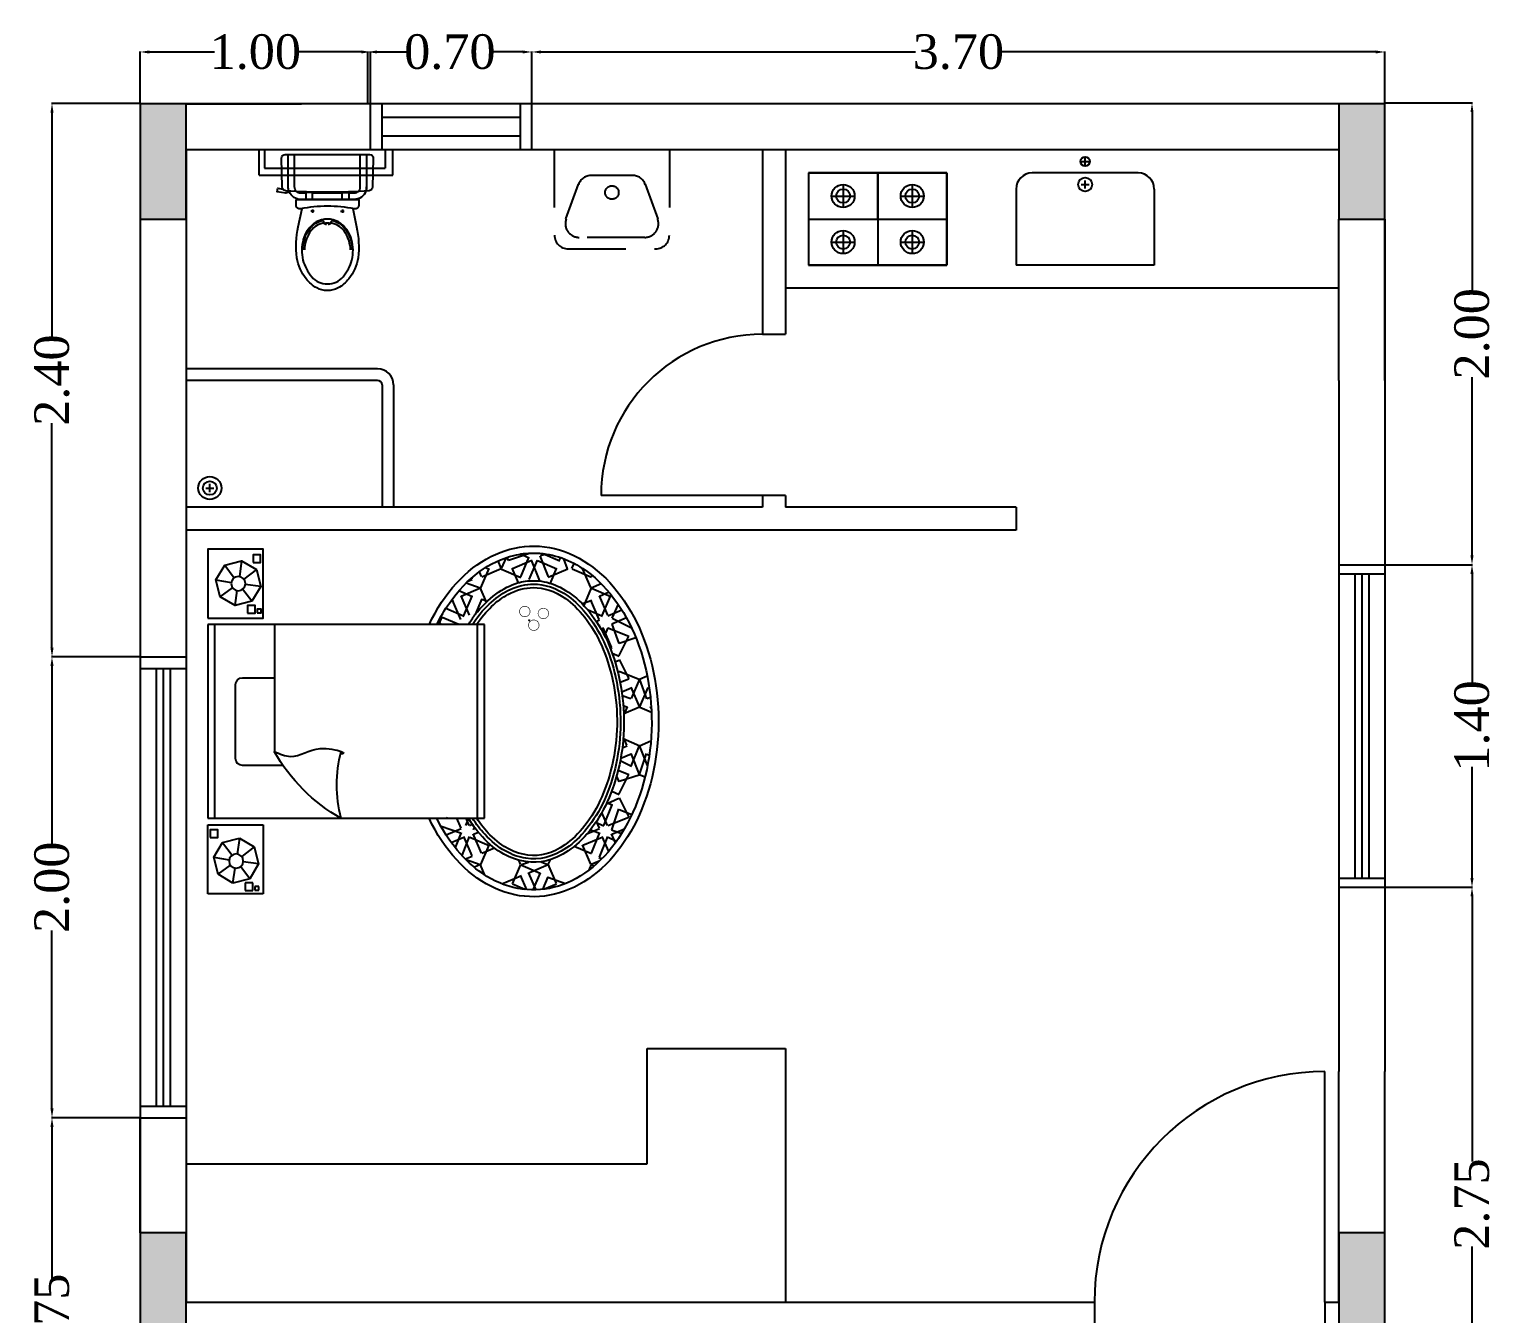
# Model space of a CAD drawing. Header units: inches. Extents: x 159757 to 319554, y 183473 to 366995.
# Drawn here: x 159784.47 to 159790.83, y 183484.59 to 183490.17 of the extents above; entities that cross this region are included whole.
import ezdxf

# ---------------------------------------------------------------- set-up
doc = ezdxf.new("R2010")
doc.units = ezdxf.units.IN
doc.header["$MEASUREMENT"] = 0
doc.header["$PDSIZE"] = 2
doc.linetypes.add('Default', pattern=[0])
doc.linetypes.add('HIDDEN', pattern=[0.375, 0.25, -0.125])
for name, color, linetype in [('22', 3, 'HIDDEN'), ('DIM6', 180, 'Continuous'), ('Equipment', 31, 'Default'), ('FURN', 1, 'Continuous'), ('HAT', 8, 'Continuous')]:
    doc.layers.add(name, color=color, linetype=linetype)
doc.styles.add('ATT', font='TXT')
doc.styles.get("Standard").update_dxf_attribs({"font": 'times.ttf', "height": 0.15})
doc.dimstyles.new('Copy of dss', dxfattribs={"dimtxt": 0.18, "dimasz": 0.07, "dimexe": 0.18, "dimexo": 0.0625, "dimgap": 0.09, "dimtad": 0, "dimtoh": 1, "dimrnd": 0.05, "dimzin": 0, "dimdsep": 46, "dimtxsty": 'ATT', "dimcen": 0.09, "dimse1": 1, "dimse2": 1, "dimclrd": 8, "dimclrt": 2, "dimadec": 0, "dimazin": 0, "dimtfac": 1, "dimtofl": 0, "dimtmove": 0, "dimatfit": 3, "dimfxl": 0.18, "dimtolj": 1, "dimtzin": 0, "dimarcsym": 0})

# ---------------------------------------------------------------- blocks, each defined once
blk = doc.blocks.new('A$C005B6D84')
at = {"layer": '22', "color": 33}
for p, q in [((0.4295, 0.5003), (0.0595, 0.5003)), ((0.1303, 0.4503), (0.2804, 0.3955)), ((0.4295, 0), (0.4295, 0.5003)), ((0, 0.4399), (0, 0.0604)), ((0.05, 0.1076), (0.05, 0.3927)), ((0.32, 0.3389), (0.32, 0.1614)), ((0.1303, 0.05), (0.2804, 0.1048)), ((0.4295, 0), (0.0595, 0))]:
    blk.add_line(p, q, dxfattribs=at)
blk.add_circle((0.2445, 0.2502), 0.0293, dxfattribs=at)
for centre, start, end in [((0.0595, 0.4399), 90, 180), ((0.1095, 0.3927), 70.1, 180), ((0.2596, 0.3389), 0, 69.98), ((0.2596, 0.1614), 290.01999, 0), ((0.1095, 0.1076), 180, 289.89999), ((0.0595, 0.0604), 180, 270)]:
    blk.add_arc(centre, 0.0595, start, end, dxfattribs=at)
blk = doc.blocks.new('toilet-n')
at = {"layer": 'Equipment'}
for p, q in [((0.2175, 0), (0.2175, -0.1501)), ((0.0826, -0.215), (-0.0826, -0.215)), ((-0.073, -0.315), (-0.093, -0.315)), ((-0.083, -0.305), (-0.083, -0.325)), ((0.073, -0.315), (0.093, -0.315)), ((0.083, -0.305), (0.083, -0.325))]:
    blk.add_line(p, q, dxfattribs=at)
for points in [[(-0.2345, 0), (0.2345, 0, -0.421203), (0.2545, -0.0205), (0.2507, -0.1816, -0.384529), (0.2323, -0.2011, -0.020097), (0, -0.21, -0.020097), (-0.2323, -0.2011, -0.384529), (-0.2507, -0.1816), (-0.2545, -0.0205, -0.421203)], [(-0.1739, -0.25), (0.1739, -0.25), (0.1739, -0.2826, -0.472458), (0.15, -0.3022, 0.097656), (-0.15, -0.3022, -0.472458), (-0.1739, -0.2826)], [(0, -0.719, 0.221073), (0.0874, -0.6792, 0.102493), (0.136, -0.587, 0.121565), (0.134, -0.472, 0.187395), (0.062, -0.375, 0.126952), (0, -0.359, 0.126952), (-0.062, -0.375, 0.187395), (-0.134, -0.472, 0.121565), (-0.136, -0.587, 0.102493), (-0.0874, -0.6792, 0.221073)]]:
    blk.add_lwpolyline(points, format="xyb", close=True, dxfattribs=at)
for points in [[(-0.2138, -0.2025, -0.081906), (-0.2175, -0.18), (-0.2175, 0)], [(-0.1718, -0.2052, -0.203745), (-0.1825, -0.18), (-0.1825, 0)], [(0.1718, -0.2052, 0.203745), (0.1825, -0.18), (0.1825, 0)], [(0.2175, -0.1501), (0.2175, -0.19), (0.2175, -0.18, -0.081902), (0.2138, -0.2025)], [(-0.2118, -0.2076, -0.019656), (-0.2138, -0.2025)], [(0.2138, -0.2025, -0.32142), (0.1475, -0.25), (-0.1475, -0.25, -0.300027), (-0.2118, -0.2076)], [(-0.1196, -0.215), (-0.1475, -0.215, -0.194092), (-0.1718, -0.2052)], [(0.1739, -0.203, -0.216674), (0.1475, -0.215), (0.1196, -0.215)], [(0.1408, -0.3005), (0.1615, -0.4016, -0.088113), (0.1699, -0.574, -0.124068), (0.1183, -0.6913, -0.086475), (0.0594, -0.7415, -0.130408), (0, -0.756, -0.130408), (-0.0594, -0.7415, -0.086475), (-0.1183, -0.6913, -0.124068), (-0.1699, -0.574, -0.088113), (-0.1615, -0.4016), (-0.1408, -0.3005)], [(-0.137, -0.53, -0.136377), (-0.109, -0.429, -0.205105), (-0.028, -0.367, -0.668461), (-0.025, -0.3814, 0.213245), (-0.099, -0.435, 0.134007), (-0.128, -0.53)], [(-0.005, -0.391), (-0.0158, -0.3858, -0.801198), (-0.017, -0.382, -0.05862), (0, -0.38, -0.05862), (0.017, -0.382, -0.801198), (0.0158, -0.3858), (0.005, -0.391)], [(0.128, -0.53, 0.134007), (0.099, -0.435, 0.213245), (0.025, -0.3814, -0.668461), (0.028, -0.367, -0.205105), (0.109, -0.429, -0.136377), (0.137, -0.53)]]:
    blk.add_lwpolyline(points, format="xyb", dxfattribs=at)
blk.add_lwpolyline([(-0.2005, -0.2034), (-0.2307, -0.2145), (-0.2782, -0.2078), (-0.2754, -0.188), (-0.2475, -0.1919)], dxfattribs=at)
for points in [[(-0.0826, -0.25), (-0.0826, -0.2118), (-0.1196, -0.2118), (-0.1196, -0.25)], [(0.0826, -0.25), (0.0826, -0.2118), (0.1196, -0.2118), (0.1196, -0.25)]]:
    blk.add_lwpolyline(points, close=True, dxfattribs=at)
blk = doc.blocks.new('*D142')
at = {"layer": 'DEFPOINTS', "color": 0, "linetype": 'Continuous', "transparency": 16777216}
for p in [(159785.9519, 183490.07), (159784.9519, 183489.8449), (159785.9519, 183489.8449)]:
    blk.add_point(p, dxfattribs=at)
at = {"layer": 'DIM6', "color": 0, "linetype": 'Continuous', "lineweight": -2, "transparency": 16777216}
for p, q in [((159784.9519, 183489.8469), (159784.9519, 183490.0715)), ((159785.9519, 183489.8469), (159785.9519, 183490.0715))]:
    blk.add_line(p, q, dxfattribs=at)
at = {"layer": 'DIM6', "color": 7, "linetype": 'Continuous', "lineweight": -2, "transparency": 16777216}
for p, q in [((159784.9919, 183490.07), (159785.275, 183490.07)), ((159785.9119, 183490.07), (159785.6288, 183490.07))]:
    blk.add_line(p, q, dxfattribs=at)
at = {"layer": 'DIM6', "color": 7, "linetype": 'Continuous', "transparency": 16777216}
for points in [[(159784.9919, 183490.0767), (159784.9919, 183490.0633), (159784.9519, 183490.07)], [(159785.9119, 183490.0767), (159785.9119, 183490.0633), (159785.9519, 183490.07)]]:
    blk.add_solid(points, dxfattribs=at)
at = {"layer": 'DIM6', "color": 7, "linetype": 'Continuous', "transparency": 16777216, "insert": (159785.4519, 183490.07), "char_height": 0.15, "attachment_point": 5}
blk.add_mtext('\\A1;1.00', dxfattribs=at)
blk = doc.blocks.new('*D143')
at = {"layer": 'DEFPOINTS', "color": 0, "linetype": 'Continuous', "transparency": 16777216}
for p in [(159786.6519, 183490.07), (159785.94, 183489.8449), (159786.6519, 183489.8449)]:
    blk.add_point(p, dxfattribs=at)
at = {"layer": 'DIM6', "color": 0, "linetype": 'Continuous', "lineweight": -2, "transparency": 16777216}
for p, q in [((159785.94, 183489.8469), (159785.94, 183490.0715)), ((159786.6519, 183489.8469), (159786.6519, 183490.0715))]:
    blk.add_line(p, q, dxfattribs=at)
at = {"layer": 'DIM6', "color": 7, "linetype": 'Continuous', "lineweight": -2, "transparency": 16777216}
for p, q in [((159785.98, 183490.07), (159786.1101, 183490.07)), ((159786.6119, 183490.07), (159786.4818, 183490.07))]:
    blk.add_line(p, q, dxfattribs=at)
at = {"layer": 'DIM6', "color": 7, "linetype": 'Continuous', "transparency": 16777216}
for points in [[(159785.98, 183490.0767), (159785.98, 183490.0633), (159785.94, 183490.07)], [(159786.6119, 183490.0767), (159786.6119, 183490.0633), (159786.6519, 183490.07)]]:
    blk.add_solid(points, dxfattribs=at)
at = {"layer": 'DIM6', "color": 7, "linetype": 'Continuous', "transparency": 16777216, "insert": (159786.296, 183490.07), "char_height": 0.15, "attachment_point": 5}
blk.add_mtext('\\A1;0.70', dxfattribs=at)
blk = doc.blocks.new('*D144')
at = {"layer": 'DEFPOINTS', "color": 0, "linetype": 'Continuous', "transparency": 16777216}
for p in [(159790.3519, 183490.07), (159786.6519, 183489.8469), (159790.3519, 183489.8469)]:
    blk.add_point(p, dxfattribs=at)
at = {"layer": 'DIM6', "color": 0, "linetype": 'Continuous', "lineweight": -2, "transparency": 16777216}
for p, q in [((159786.6519, 183489.8489), (159786.6519, 183490.0715)), ((159790.3519, 183489.8489), (159790.3519, 183490.0715))]:
    blk.add_line(p, q, dxfattribs=at)
at = {"layer": 'DIM6', "color": 7, "linetype": 'Continuous', "lineweight": -2, "transparency": 16777216}
for p, q in [((159786.6919, 183490.07), (159788.3166, 183490.07)), ((159790.3119, 183490.07), (159788.6873, 183490.07))]:
    blk.add_line(p, q, dxfattribs=at)
at = {"layer": 'DIM6', "color": 7, "linetype": 'Continuous', "transparency": 16777216}
for points in [[(159786.6919, 183490.0767), (159786.6919, 183490.0633), (159786.6519, 183490.07)], [(159790.3119, 183490.0767), (159790.3119, 183490.0633), (159790.3519, 183490.07)]]:
    blk.add_solid(points, dxfattribs=at)
at = {"layer": 'DIM6', "color": 7, "linetype": 'Continuous', "transparency": 16777216, "insert": (159788.5019, 183490.07), "char_height": 0.15, "attachment_point": 5}
blk.add_mtext('\\A1;3.70', dxfattribs=at)
blk = doc.blocks.new('*D147')
at = {"layer": 'DEFPOINTS', "color": 0, "linetype": 'Continuous', "transparency": 16777216}
for p in [(159784.57, 183485.4449), (159784.9519, 183485.4449), (159784.9519, 183483.6949)]:
    blk.add_point(p, dxfattribs=at)
at = {"layer": 'DIM6', "color": 0, "linetype": 'Continuous', "lineweight": -2, "transparency": 16777216}
for p, q in [((159784.9499, 183485.4449), (159784.5685, 183485.4449)), ((159784.9499, 183483.6949), (159784.5685, 183483.6949))]:
    blk.add_line(p, q, dxfattribs=at)
at = {"layer": 'DIM6', "color": 7, "linetype": 'Continuous', "lineweight": -2, "transparency": 16777216}
for p, q in [((159784.57, 183485.4049), (159784.57, 183484.7434)), ((159784.57, 183483.7349), (159784.57, 183484.3964))]:
    blk.add_line(p, q, dxfattribs=at)
at = {"layer": 'DIM6', "color": 7, "linetype": 'Continuous', "transparency": 16777216}
for points in [[(159784.5633, 183485.4049), (159784.5767, 183485.4049), (159784.57, 183485.4449)], [(159784.5633, 183483.7349), (159784.5767, 183483.7349), (159784.57, 183483.6949)]]:
    blk.add_solid(points, dxfattribs=at)
at = {"layer": 'DIM6', "color": 7, "linetype": 'Continuous', "transparency": 16777216, "insert": (159784.57, 183484.5699), "char_height": 0.15, "attachment_point": 5, "rotation": 90}
blk.add_mtext('\\A1;1.75', dxfattribs=at)
blk = doc.blocks.new('*D148')
at = {"layer": 'DEFPOINTS', "color": 0, "linetype": 'Continuous', "transparency": 16777216}
for p in [(159784.57, 183487.4449), (159784.9519, 183487.4449), (159784.9519, 183485.4449)]:
    blk.add_point(p, dxfattribs=at)
at = {"layer": 'DIM6', "color": 0, "linetype": 'Continuous', "lineweight": -2, "transparency": 16777216}
for p, q in [((159784.9499, 183487.4449), (159784.5685, 183487.4449)), ((159784.9499, 183485.4449), (159784.5685, 183485.4449))]:
    blk.add_line(p, q, dxfattribs=at)
at = {"layer": 'DIM6', "color": 7, "linetype": 'Continuous', "lineweight": -2, "transparency": 16777216}
for p, q in [((159784.57, 183487.4049), (159784.57, 183486.6324)), ((159784.57, 183485.4849), (159784.57, 183486.2574))]:
    blk.add_line(p, q, dxfattribs=at)
at = {"layer": 'DIM6', "color": 7, "linetype": 'Continuous', "transparency": 16777216}
for points in [[(159784.5633, 183487.4049), (159784.5767, 183487.4049), (159784.57, 183487.4449)], [(159784.5633, 183485.4849), (159784.5767, 183485.4849), (159784.57, 183485.4449)]]:
    blk.add_solid(points, dxfattribs=at)
at = {"layer": 'DIM6', "color": 7, "linetype": 'Continuous', "transparency": 16777216, "insert": (159784.57, 183486.4449), "char_height": 0.15, "attachment_point": 5, "rotation": 90}
blk.add_mtext('\\A1;2.00', dxfattribs=at)
blk = doc.blocks.new('*D149')
at = {"layer": 'DEFPOINTS', "color": 0, "linetype": 'Continuous', "transparency": 16777216}
for p in [(159784.57, 183489.8469), (159784.9519, 183489.8469), (159784.9519, 183487.4449)]:
    blk.add_point(p, dxfattribs=at)
at = {"layer": 'DIM6', "color": 0, "linetype": 'Continuous', "lineweight": -2, "transparency": 16777216}
for p, q in [((159784.9499, 183489.8469), (159784.5685, 183489.8469)), ((159784.9499, 183487.4449), (159784.5685, 183487.4449))]:
    blk.add_line(p, q, dxfattribs=at)
at = {"layer": 'DIM6', "color": 7, "linetype": 'Continuous', "lineweight": -2, "transparency": 16777216}
for p, q in [((159784.57, 183489.8069), (159784.57, 183488.8334)), ((159784.57, 183487.4849), (159784.57, 183488.4584))]:
    blk.add_line(p, q, dxfattribs=at)
at = {"layer": 'DIM6', "color": 7, "linetype": 'Continuous', "transparency": 16777216}
for points in [[(159784.5633, 183489.8069), (159784.5767, 183489.8069), (159784.57, 183489.8469)], [(159784.5633, 183487.4849), (159784.5767, 183487.4849), (159784.57, 183487.4449)]]:
    blk.add_solid(points, dxfattribs=at)
at = {"layer": 'DIM6', "color": 7, "linetype": 'Continuous', "transparency": 16777216, "insert": (159784.57, 183488.6459), "char_height": 0.15, "attachment_point": 5, "rotation": 90}
blk.add_mtext('\\A1;2.40', dxfattribs=at)
blk = doc.blocks.new('*D152')
at = {"layer": 'DEFPOINTS', "color": 0, "linetype": 'Continuous', "transparency": 16777216}
for p in [(159790.3519, 183486.4449), (159790.73, 183486.4449), (159790.3519, 183483.6949)]:
    blk.add_point(p, dxfattribs=at)
at = {"layer": 'DIM6', "color": 0, "linetype": 'Continuous', "lineweight": -2, "transparency": 16777216}
for p, q in [((159790.3539, 183486.4449), (159790.7315, 183486.4449)), ((159790.3539, 183483.6949), (159790.7315, 183483.6949))]:
    blk.add_line(p, q, dxfattribs=at)
at = {"layer": 'DIM6', "color": 7, "linetype": 'Continuous', "lineweight": -2, "transparency": 16777216}
for p, q in [((159790.73, 183486.4049), (159790.73, 183485.254)), ((159790.73, 183483.7349), (159790.73, 183484.8858))]:
    blk.add_line(p, q, dxfattribs=at)
at = {"layer": 'DIM6', "color": 7, "linetype": 'Continuous', "transparency": 16777216}
for points in [[(159790.7233, 183486.4049), (159790.7367, 183486.4049), (159790.73, 183486.4449)], [(159790.7233, 183483.7349), (159790.7367, 183483.7349), (159790.73, 183483.6949)]]:
    blk.add_solid(points, dxfattribs=at)
at = {"layer": 'DIM6', "color": 7, "linetype": 'Continuous', "transparency": 16777216, "insert": (159790.73, 183485.0699), "char_height": 0.15, "attachment_point": 5, "rotation": 90}
blk.add_mtext('\\A1;2.75', dxfattribs=at)
blk = doc.blocks.new('*D153')
at = {"layer": 'DEFPOINTS', "color": 0, "linetype": 'Continuous', "transparency": 16777216}
for p in [(159790.3519, 183487.8449), (159790.73, 183487.8449), (159790.3519, 183486.4449)]:
    blk.add_point(p, dxfattribs=at)
at = {"layer": 'DIM6', "color": 0, "linetype": 'Continuous', "lineweight": -2, "transparency": 16777216}
for p, q in [((159790.3539, 183487.8449), (159790.7315, 183487.8449)), ((159790.3539, 183486.4449), (159790.7315, 183486.4449))]:
    blk.add_line(p, q, dxfattribs=at)
at = {"layer": 'DIM6', "color": 7, "linetype": 'Continuous', "lineweight": -2, "transparency": 16777216}
for p, q in [((159790.73, 183487.8049), (159790.73, 183487.3218)), ((159790.73, 183486.4849), (159790.73, 183486.968))]:
    blk.add_line(p, q, dxfattribs=at)
at = {"layer": 'DIM6', "color": 7, "linetype": 'Continuous', "transparency": 16777216}
for points in [[(159790.7233, 183487.8049), (159790.7367, 183487.8049), (159790.73, 183487.8449)], [(159790.7233, 183486.4849), (159790.7367, 183486.4849), (159790.73, 183486.4449)]]:
    blk.add_solid(points, dxfattribs=at)
at = {"layer": 'DIM6', "color": 7, "linetype": 'Continuous', "transparency": 16777216, "insert": (159790.73, 183487.1449), "char_height": 0.15, "attachment_point": 5, "rotation": 90}
blk.add_mtext('\\A1;1.40', dxfattribs=at)
blk = doc.blocks.new('*D154')
at = {"layer": 'DEFPOINTS', "color": 0, "linetype": 'Continuous', "transparency": 16777216}
for p in [(159790.3519, 183489.8489), (159790.73, 183489.8489), (159790.3519, 183487.8449)]:
    blk.add_point(p, dxfattribs=at)
at = {"layer": 'DIM6', "color": 0, "linetype": 'Continuous', "lineweight": -2, "transparency": 16777216}
for p, q in [((159790.3539, 183489.8489), (159790.7315, 183489.8489)), ((159790.3539, 183487.8449), (159790.7315, 183487.8449))]:
    blk.add_line(p, q, dxfattribs=at)
at = {"layer": 'DIM6', "color": 7, "linetype": 'Continuous', "lineweight": -2, "transparency": 16777216}
for p, q in [((159790.73, 183489.8089), (159790.73, 183489.0344)), ((159790.73, 183487.8849), (159790.73, 183488.6594))]:
    blk.add_line(p, q, dxfattribs=at)
at = {"layer": 'DIM6', "color": 7, "linetype": 'Continuous', "transparency": 16777216}
for points in [[(159790.7233, 183489.8089), (159790.7367, 183489.8089), (159790.73, 183489.8489)], [(159790.7233, 183487.8849), (159790.7367, 183487.8849), (159790.73, 183487.8449)]]:
    blk.add_solid(points, dxfattribs=at)
at = {"layer": 'DIM6', "color": 7, "linetype": 'Continuous', "transparency": 16777216, "insert": (159790.73, 183488.8469), "char_height": 0.15, "attachment_point": 5, "rotation": 90}
blk.add_mtext('\\A1;2.00', dxfattribs=at)
blk = doc.blocks.new('A$C197C2A0C')
at = {"layer": 'FURN', "color": 1}
for p, q in [((0, 2.513), (0, 2.013)), ((0.4, 2.513), (0, 2.513)), ((0.4, 2.013), (0.4, 2.513)), ((0, 2.013), (0.4, 2.013)), ((0, 0.566), (0, 1.966)), ((0, 1.966), (2, 1.966)), ((0.049, 0.568), (0.049, 1.966)), ((1.949, 1.966), (1.949, 0.568)), ((2, 1.966), (2, 0.566)), ((0.201, 1.535), (0.201, 1)), ((0.544, 1.585), (0.251, 1.585)), ((0.481, 0.568), (0.481, 1.484)), ((0.251, 0.95), (0.481, 0.95)), ((2, 0.566), (0, 0.566))]:
    blk.add_line(p, q, dxfattribs=at)
blk.add_lwpolyline([(0, 0.52), (0.4, 0.52), (0.4, 0.02), (0, 0.02)], close=True, dxfattribs=at)
for centre, start, end in [((0.251, 1.535), 90, 180), ((0.251, 1), 180, 270)]:
    blk.add_arc(centre, 0.05, start, end, dxfattribs=at)
at = {"layer": 'HAT'}
for p, q in [((0.271, 2.434), (0.271, 2.489)), ((0.271, 2.489), (0.326, 2.489)), ((0.326, 2.489), (0.326, 2.434)), ((0.341, 2.459), (0.341, 2.487)), ((0.341, 2.487), (0.369, 2.487)), ((0.369, 2.459), (0.341, 2.459)), ((0.369, 2.487), (0.369, 2.459)), ((2.126, 2.44), (2.262, 2.382)), ((2.202, 2.44), (2.262, 2.3)), ((2.291, 2.481), (2.204, 2.444)), ((2.259, 2.378), (2.304, 2.483)), ((2.373, 2.484), (2.319, 2.358)), ((2.402, 2.36), (2.349, 2.485)), ((2.423, 2.481), (2.462, 2.39)), ((2.522, 2.442), (2.435, 2.479)), ((2.458, 2.393), (2.587, 2.439)), ((2.459, 2.298), (2.519, 2.438)), ((0.074, 2.371), (0.043, 2.249)), ((0.182, 2.435), (0.074, 2.371)), ((0.074, 2.371), (0.163, 2.306)), ((0.304, 2.404), (0.182, 2.435)), ((0.182, 2.435), (0.198, 2.327)), ((0.304, 2.404), (0.236, 2.316)), ((0.326, 2.434), (0.271, 2.434)), ((0.367, 2.296), (0.304, 2.404)), ((2.002, 2.377), (1.969, 2.298)), ((2.264, 2.304), (2.404, 2.364)), ((2.322, 2.362), (2.462, 2.302)), ((2.772, 2.3), (2.754, 2.342)), ((0.043, 2.249), (0.154, 2.267)), ((0.043, 2.249), (0.107, 2.142)), ((0.107, 2.142), (0.175, 2.234)), ((0.336, 2.174), (0.246, 2.244)), ((0.367, 2.296), (0.256, 2.282)), ((0.336, 2.174), (0.367, 2.296)), ((1.838, 2.236), (1.892, 2.099)), ((1.849, 2.098), (1.909, 2.238)), ((1.912, 2.242), (1.863, 2.263)), ((1.968, 2.303), (1.867, 2.267)), ((1.972, 2.302), (1.927, 2.321)), ((2.032, 2.16), (1.972, 2.3)), ((2.247, 2.27), (2.259, 2.298)), ((2.267, 2.302), (2.318, 2.283)), ((2.411, 2.281), (2.464, 2.304)), ((2.462, 2.3), (2.477, 2.266)), ((2.769, 2.298), (2.709, 2.158)), ((2.83, 2.277), (2.772, 2.302)), ((2.792, 2.312), (2.774, 2.304)), ((2.848, 2.26), (2.828, 2.253)), ((2.832, 2.249), (2.892, 2.099)), ((0.107, 2.142), (0.229, 2.11)), ((0.229, 2.11), (0.212, 2.225)), ((0.229, 2.11), (0.336, 2.174)), ((1.76, 2.141), (1.852, 2.102)), ((1.832, 2.069), (1.789, 2.179)), ((1.894, 2.104), (2.034, 2.164)), ((1.979, 2.218), (1.919, 2.078)), ((2.074, 2.182), (1.982, 2.222)), ((2.774, 2.224), (2.649, 2.17)), ((2.712, 2.162), (2.852, 2.102)), ((2.832, 2.069), (2.772, 2.219)), ((2.849, 2.098), (2.896, 2.208)), ((2.894, 2.104), (2.956, 2.131)), ((2.947, 2.143), (2.919, 2.078)), ((1.688, 2.023), (1.828, 2.073)), ((1.688, 2.029), (1.692, 2.02)), ((1.832, 2.042), (1.724, 2.088)), ((1.798, 1.966), (1.829, 2.038)), ((1.884, 1.966), (1.862, 2.019)), ((1.889, 2.018), (1.867, 1.966)), ((1.914, 2.012), (1.893, 2.021)), ((1.922, 2.082), (1.956, 2.067)), ((1.922, 2.049), (1.928, 2.032)), ((2.832, 2.042), (2.74, 2.081)), ((2.766, 2.05), (2.828, 2.073)), ((2.864, 2.024), (2.804, 1.998)), ((2.809, 1.991), (2.829, 2.038)), ((2.889, 2.018), (2.849, 1.925)), ((2.922, 1.869), (2.862, 2.019)), ((3.043, 1.961), (2.893, 2.021)), ((2.991, 2.079), (2.918, 2.053)), ((2.922, 2.082), (3.012, 2.044)), ((2.922, 2.049), (2.972, 1.899)), ((1.73, 1.966), (1.724, 1.964)), ((2.973, 1.819), (3.043, 1.959)), ((2.973, 1.902), (3.066, 1.939)), ((2.882, 1.861), (2.972, 1.822)), ((2.884, 1.855), (2.925, 1.869)), ((2.92, 1.771), (2.974, 1.794)), ((2.955, 1.661), (2.971, 1.703)), ((2.974, 1.79), (3.044, 1.65)), ((2.975, 1.699), (3.125, 1.649)), ((3.043, 1.652), (2.966, 1.621)), ((3.121, 1.649), (3.061, 1.499)), ((3.161, 1.668), (3.118, 1.653)), ((3.122, 1.649), (3.172, 1.499)), ((2.982, 1.548), (3.064, 1.589)), ((3.062, 1.502), (2.985, 1.535)), ((3.062, 1.589), (3.122, 1.439)), ((3.179, 1.584), (3.121, 1.439)), ((3.173, 1.502), (3.192, 1.509)), ((2.997, 1.457), (3.032, 1.442)), ((3.124, 1.444), (3.004, 1.393)), ((3.029, 1.438), (3.005, 1.382)), ((3.122, 1.442), (3.203, 1.407)), ((3.032, 1.16), (3.008, 1.217)), ((3.122, 1.162), (3.008, 1.211)), ((3.124, 1.164), (3.207, 1.2)), ((3.199, 1.158), (3.206, 1.175)), ((3.058, 1.103), (2.997, 1.081)), ((3.004, 1.151), (3.034, 1.164)), ((3.059, 1.018), (3.119, 1.158)), ((3.122, 0.96), (3.062, 1.1)), ((3.121, 0.963), (3.171, 1.103)), ((3.182, 1.02), (3.122, 1.16)), ((3.175, 1.099), (3.2, 1.091)), ((3.205, 1.161), (3.202, 1.162)), ((2.973, 0.902), (3.123, 0.962)), ((2.973, 0.819), (3.043, 0.959)), ((3.043, 0.961), (2.982, 0.985)), ((2.993, 1.052), (3.062, 1.022)), ((3.177, 0.939), (3.122, 0.962)), ((3.192, 1.027), (3.184, 1.024)), ((2.967, 0.915), (2.972, 0.899)), ((2.924, 0.773), (2.974, 0.794)), ((2.945, 0.834), (2.972, 0.822)), ((2.974, 0.79), (3.044, 0.65)), ((2.919, 0.728), (2.859, 0.588)), ((2.892, 0.59), (2.869, 0.645)), ((3.043, 0.652), (2.893, 0.592)), ((2.91, 0.736), (2.923, 0.731)), ((2.921, 0.563), (2.971, 0.703)), ((2.975, 0.699), (3.095, 0.659)), ((1.692, 0.51), (1.668, 0.566)), ((1.67, 0.537), (1.682, 0.566)), ((1.816, 0.566), (1.694, 0.514)), ((2.318, 0.532), (2.328, 0.536)), ((2.808, 0.542), (2.832, 0.532)), ((2.834, 0.574), (2.827, 0.571)), ((2.83, 0.576), (2.832, 0.57)), ((2.862, 0.592), (2.844, 0.6)), ((3.027, 0.517), (2.922, 0.562)), ((2.924, 0.519), (3.064, 0.588)), ((3.062, 0.589), (3.063, 0.587)), ((0.197, 0.428), (0.213, 0.32)), ((1.722, 0.447), (1.854, 0.504)), ((1.829, 0.528), (1.769, 0.388)), ((1.829, 0.358), (1.889, 0.498)), ((1.852, 0.5), (1.912, 0.36)), ((1.982, 0.38), (1.934, 0.492)), ((2.772, 0.3), (2.718, 0.427)), ((2.745, 0.457), (2.854, 0.504)), ((2.829, 0.528), (2.769, 0.388)), ((2.829, 0.358), (2.889, 0.498)), ((2.852, 0.5), (2.912, 0.36)), ((2.892, 0.502), (2.993, 0.459)), ((2.966, 0.418), (2.922, 0.52)), ((0.09, 0.365), (0.179, 0.3)), ((0.319, 0.397), (0.252, 0.31)), ((1.777, 0.392), (1.754, 0.4)), ((1.914, 0.364), (1.815, 0.322)), ((1.972, 0.302), (1.832, 0.362)), ((2.014, 0.403), (1.969, 0.298)), ((2.018, 0.399), (1.984, 0.384)), ((2.777, 0.392), (2.708, 0.416)), ((2.914, 0.364), (2.774, 0.304)), ((2.901, 0.332), (2.832, 0.362)), ((0.059, 0.243), (0.17, 0.261)), ((0.122, 0.135), (0.19, 0.228)), ((0.244, 0.104), (0.228, 0.218)), ((0.352, 0.168), (0.261, 0.238)), ((0.383, 0.29), (0.271, 0.276)), ((1.968, 0.303), (1.867, 0.266)), ((1.912, 0.242), (1.876, 0.257)), ((1.906, 0.23), (1.909, 0.238)), ((1.979, 0.218), (1.964, 0.183)), ((2.032, 0.16), (1.972, 0.3)), ((2.122, 0.162), (1.982, 0.222)), ((2.124, 0.164), (2.264, 0.224)), ((2.199, 0.158), (2.244, 0.263)), ((2.262, 0.22), (2.322, 0.08)), ((2.382, 0.1), (2.322, 0.24)), ((2.401, 0.249), (2.341, 0.099)), ((2.401, 0.069), (2.461, 0.219)), ((2.462, 0.222), (2.602, 0.162)), ((2.477, 0.267), (2.522, 0.16)), ((2.774, 0.224), (2.634, 0.164)), ((2.769, 0.298), (2.709, 0.159)), ((2.845, 0.271), (2.772, 0.302)), ((2.777, 0.208), (2.772, 0.219)), ((2.008, 0.153), (2.034, 0.164)), ((2.096, 0.105), (2.119, 0.158)), ((2.156, 0.081), (2.122, 0.16)), ((2.342, 0.102), (2.202, 0.162)), ((2.524, 0.164), (2.384, 0.104)), ((2.601, 0.163), (2.574, 0.089)), ((2.632, 0.16), (2.648, 0.123)), ((2.712, 0.162), (2.713, 0.161)), ((2.162, 0.079), (2.171, 0.103)), ((2.175, 0.099), (2.325, 0.049)), ((2.324, 0.084), (2.258, 0.056)), ((2.321, 0.049), (2.321, 0.049)), ((2.446, 0.055), (2.405, 0.069)), ((2.422, 0.052), (2.544, 0.104)), ((2.542, 0.1), (2.55, 0.081))]:
    blk.add_line(p, q, dxfattribs=at)
for points in [[(0.016, 2.106), (0.072, 2.106), (0.072, 2.051), (0.016, 2.051)], [(0.352, 0.168), (0.383, 0.29), (0.319, 0.397), (0.197, 0.428), (0.09, 0.365), (0.059, 0.243), (0.122, 0.135), (0.244, 0.104)], [(0.286, 0.483), (0.342, 0.483), (0.342, 0.427), (0.286, 0.427)], [(0.357, 0.48), (0.385, 0.48), (0.385, 0.453), (0.357, 0.453)], [(0.327, 0.116), (0.382, 0.116), (0.382, 0.061), (0.327, 0.061)]]:
    blk.add_lwpolyline(points, close=True, dxfattribs=at)
at = {"layer": 'HAT', "const_width": 0.00409}
for points in [[(2.319, 0.57, 1), (2.395, 0.57, 1)], [(2.254, 0.471, 1), (2.33, 0.471, 1)], [(2.388, 0.485, 1), (2.464, 0.485, 1)]]:
    blk.add_lwpolyline(points, format="xyb", close=True, dxfattribs=at)
at = {"layer": 'HAT'}
for centre in [(0.205, 2.276), (0.22, 0.269)]:
    blk.add_circle(centre, 0.0514, dxfattribs=at)
at = {"layer": 'HAT', "color": 1}
for centre, radius, start, end in [((1.593, 0.855), 1.278, 119.5077, 150.4923), ((1.89, 1.725), 0.957, 165.3996, 194.6004)]:
    blk.add_arc(centre, radius, start, end, dxfattribs=at)
at = {"layer": 'HAT'}
blk.add_ellipse((2.354, 1.266), major_axis=(0, -1.268), ratio=0.713506, start_param=5.29697, end_param=10.410993, dxfattribs=at)
for points, knots in [([(1.655, 0.566), (1.682, 0.511), (1.713, 0.459), (1.873, 0.227), (2.04, 0.106), (2.26, 0.054), (2.307, 0.048), (2.354, 0.048), (2.476, 0.048), (2.599, 0.086), (2.873, 0.267), (3.013, 0.45), (3.19, 0.902), (3.226, 1.169), (3.178, 1.683), (3.094, 1.928), (2.843, 2.298), (2.677, 2.422), (2.33, 2.51), (2.149, 2.476), (1.856, 2.278), (1.74, 2.138), (1.655, 1.966)], [5.318227, 5.318227, 5.318227, 5.318227, 5.48401, 5.48401, 6.114544, 6.114544, 6.283185, 6.283185, 6.283185, 6.722927, 6.722927, 7.35346, 7.35346, 7.983994, 7.983994, 8.614528, 8.614528, 9.245061, 9.245061, 9.875595, 9.875595, 10.38974, 10.38974, 10.38974, 10.38974]), ([(1.883, 0.566), (1.899, 0.542), (1.915, 0.518), (2.025, 0.372), (2.137, 0.295), (2.278, 0.253), (2.316, 0.248), (2.354, 0.248), (2.456, 0.248), (2.562, 0.286), (2.768, 0.465), (2.865, 0.607), (2.989, 0.955), (3.018, 1.162), (2.994, 1.56), (2.94, 1.754), (2.779, 2.059), (2.672, 2.167), (2.461, 2.286), (2.361, 2.298), (2.154, 2.247), (2.045, 2.179), (1.926, 2.03), (1.904, 1.999), (1.884, 1.966)], [5.4275, 5.4275, 5.4275, 5.4275, 5.524992, 5.524992, 6.077491, 6.077491, 6.283185, 6.283185, 6.283185, 6.835684, 6.835684, 7.388184, 7.388184, 7.940683, 7.940683, 8.493182, 8.493182, 9.045681, 9.045681, 9.59818, 9.59818, 10.15068, 10.15068, 10.279637, 10.279637, 10.279637, 10.279637]), ([(1.913, 0.566), (1.916, 0.561), (1.919, 0.556), (2.002, 0.433), (2.097, 0.353), (2.244, 0.285), (2.299, 0.273), (2.354, 0.273), (2.436, 0.273), (2.52, 0.299), (2.705, 0.432), (2.806, 0.558), (2.946, 0.881), (2.985, 1.081), (2.983, 1.477), (2.939, 1.674), (2.795, 1.994), (2.694, 2.112), (2.492, 2.25), (2.396, 2.271), (2.202, 2.241), (2.098, 2.187), (1.971, 2.048), (1.941, 2.01), (1.914, 1.966)], [5.445218, 5.445218, 5.445218, 5.445218, 5.466341, 5.466341, 5.96562, 5.96562, 6.283185, 6.283185, 6.283185, 6.75577, 6.75577, 7.310632, 7.310632, 7.865493, 7.865493, 8.420355, 8.420355, 8.975217, 8.975217, 9.530079, 9.530079, 10.084941, 10.084941, 10.262007, 10.262007, 10.262007, 10.262007]), ([(1.943, 0.566), (2.011, 0.464), (2.091, 0.391), (2.234, 0.313), (2.294, 0.298), (2.354, 0.298), (2.428, 0.298), (2.506, 0.321), (2.68, 0.443), (2.777, 0.561), (2.916, 0.87), (2.957, 1.063), (2.961, 1.453), (2.919, 1.65), (2.779, 1.972), (2.68, 2.09), (2.488, 2.223), (2.403, 2.244), (2.226, 2.222), (2.131, 2.178), (2.007, 2.053), (1.974, 2.012), (1.944, 1.966)], [5.464622, 5.464622, 5.464622, 5.464622, 5.910279, 5.910279, 6.283185, 6.283185, 6.283185, 6.744838, 6.744838, 7.293901, 7.293901, 7.842964, 7.842964, 8.405842, 8.405842, 8.968721, 8.968721, 9.507089, 9.507089, 10.045458, 10.045458, 10.24267, 10.24267, 10.24267, 10.24267])]:
    blk.add_open_spline(points, degree=3, knots=knots, dxfattribs=at)
at = {"layer": 'HAT', "color": 1}
blk.add_open_spline([(0.481, 1.484), (0.521, 1.501), (0.632, 1.549), (0.774, 1.434), (0.996, 1.488), (0.987, 1.5), (0.959, 1.502)], degree=3, knots=[0, 0, 0, 0, 0.122655, 0.3439863, 0.4967104, 0.642173, 0.642173, 0.642173, 0.642173], dxfattribs=at)
blk = doc.blocks.new('B1')
at = {"layer": 'HAT'}
blk.add_blockref('A$C197C2A0C', (0.307, -2.7), dxfattribs=at)
blk = doc.blocks.new('A$C696966D7')
at = {"layer": 'HAT', "extrusion": (0, 0, -1), "zscale": -25.4}
blk.add_blockref('B1', (-3.566, 2.702), dxfattribs=at)

msp = doc.modelspace()

# ---------------------------------------------------------------- hatches: boundary and pattern name
at = {"layer": 'DIM6', "linetype": 'Continuous'}
h = msp.add_hatch(color=7, dxfattribs=at)
h.dxf.hatch_style = 1
h.paths.add_polyline_path([(159785.1519, 183489.8449), (159784.9519, 183489.8449), (159784.9519, 183489.3449), (159785.1519, 183489.3449)])
h.paths.add_polyline_path([(159785.1519, 183484.9449), (159784.9519, 183484.9449), (159784.9519, 183484.4449), (159785.1519, 183484.4449)])
h.paths.add_polyline_path([(159785.4519, 183482.2449), (159784.9519, 183482.2449), (159784.9519, 183482.0449), (159785.4519, 183482.0449)])
h.paths.add_polyline_path([(159790.3519, 183482.2449), (159789.8519, 183482.2449), (159789.8519, 183482.0449), (159790.3519, 183482.0449)])
h.paths.add_polyline_path([(159790.3519, 183484.9449), (159790.1519, 183484.9449), (159790.1519, 183484.4449), (159790.3519, 183484.4449)])
h.paths.add_polyline_path([(159790.3519, 183489.8449), (159790.1519, 183489.8449), (159790.1519, 183489.3449), (159790.3519, 183489.3449)])

# ---------------------------------------------------------------- linework, layer by layer
at = {"layer": 'DIM6', "color": 7, "linetype": 'Continuous'}
for p, q in [((159790.3519, 183489.8449), (159784.9519, 183489.8449)), ((159784.9519, 183489.8449), (159784.9519, 183484.4449)), ((159785.1519, 183489.8449), (159785.6519, 183489.8449)), ((159785.9519, 183489.6449), (159785.9519, 183489.8449)), ((159786.0019, 183489.6449), (159786.0019, 183489.8449)), ((159786.6019, 183489.6449), (159786.6019, 183489.8449)), ((159786.6519, 183489.6449), (159786.6519, 183489.8449)), ((159786.6019, 183489.7849), (159786.0019, 183489.7849)), ((159786.6019, 183489.7049), (159786.0019, 183489.7049)), ((159790.1519, 183489.6449), (159785.1519, 183489.6449)), ((159785.1519, 183489.6449), (159785.1519, 183484.6449)), ((159785.4683, 183489.5654), (159785.4683, 183489.6449)), ((159785.4913, 183489.6449), (159785.4913, 183489.5654)), ((159786.015, 183489.6449), (159786.015, 183489.5654)), ((159786.0485, 183489.5654), (159786.0485, 183489.6449)), ((159787.6519, 183489.6449), (159787.6519, 183488.8449)), ((159787.7519, 183489.6449), (159787.7519, 183488.8449)), ((159785.4683, 183489.5359), (159785.4683, 183489.5654)), ((159785.4683, 183489.5359), (159785.4683, 183489.5654)), ((159785.4913, 183489.5654), (159786.015, 183489.5654)), ((159785.4913, 183489.5654), (159786.015, 183489.5654)), ((159786.0485, 183489.5359), (159786.0485, 183489.5654)), ((159789.0339, 183489.5949), (159789.0699, 183489.5949)), ((159789.0519, 183489.5769), (159789.0519, 183489.6129)), ((159785.4683, 183489.5359), (159786.0485, 183489.5359)), ((159785.4683, 183489.5359), (159786.0485, 183489.5359)), ((159787.8519, 183489.5449), (159787.8519, 183489.1449)), ((159787.8519, 183489.5449), (159788.4519, 183489.5449)), ((159788.4519, 183489.5449), (159787.8519, 183489.5449)), ((159787.8519, 183489.5449), (159787.8519, 183489.1449)), ((159788.1519, 183489.5449), (159787.8519, 183489.5449)), ((159787.8519, 183489.5449), (159787.8519, 183489.3449)), ((159788.0019, 183489.4949), (159788.0019, 183489.3949)), ((159788.1519, 183489.5449), (159788.1519, 183489.1449)), ((159788.1519, 183489.3449), (159788.1519, 183489.5449)), ((159788.3019, 183489.4949), (159788.3019, 183489.3949)), ((159788.4519, 183489.5449), (159788.4519, 183489.1449)), ((159788.4519, 183489.1449), (159788.4519, 183489.5449)), ((159789.2819, 183489.5449), (159788.8219, 183489.5449)), ((159789.0339, 183489.4949), (159789.0699, 183489.4949)), ((159789.0519, 183489.4769), (159789.0519, 183489.5129)), ((159787.9519, 183489.4449), (159788.0519, 183489.4449)), ((159788.2519, 183489.4449), (159788.3519, 183489.4449)), ((159788.7519, 183489.4749), (159788.7519, 183489.1449)), ((159789.3519, 183489.4749), (159789.3519, 183489.1449)), ((159784.9519, 183489.3449), (159784.9519, 183489.19)), ((159787.8519, 183489.3449), (159788.4519, 183489.3449)), ((159790.1519, 183488.6449), (159790.1519, 183489.3449)), ((159790.3519, 183489.3449), (159790.3519, 183488.3449)), ((159787.9519, 183489.2449), (159788.0519, 183489.2449)), ((159788.0019, 183489.2949), (159788.0019, 183489.1949)), ((159788.2519, 183489.2449), (159788.3519, 183489.2449)), ((159788.3019, 183489.2949), (159788.3019, 183489.1949)), ((159784.9519, 183489.19), (159784.9519, 183488.99)), ((159788.4519, 183489.1449), (159787.8519, 183489.1449)), ((159787.8519, 183489.1449), (159788.4519, 183489.1449)), ((159789.3519, 183489.1449), (159788.7519, 183489.1449)), ((159790.1519, 183489.0449), (159787.7519, 183489.0449)), ((159787.6519, 183488.8449), (159787.7519, 183488.8449)), ((159785.9819, 183488.6949), (159785.1519, 183488.6949)), ((159785.9819, 183488.6449), (159785.1519, 183488.6449)), ((159786.0019, 183488.6249), (159786.0019, 183488.0949)), ((159786.0519, 183488.6249), (159786.0519, 183488.0949)), ((159790.1519, 183488.6449), (159790.1519, 183485.6449)), ((159790.3519, 183488.6449), (159790.3519, 183485.6449)), ((159785.2367, 183488.1775), (159785.2727, 183488.1775)), ((159785.2547, 183488.1595), (159785.2547, 183488.1955)), ((159787.6519, 183488.0949), (159785.1519, 183488.0949)), ((159787.7519, 183488.1449), (159786.9519, 183488.1449)), ((159787.6519, 183488.1449), (159787.6519, 183488.0949)), ((159787.7519, 183488.1449), (159787.7519, 183488.0949)), ((159788.7519, 183488.0949), (159787.7519, 183488.0949)), ((159788.7519, 183488.0949), (159788.7519, 183488.0449)), ((159788.7519, 183488.0949), (159788.7519, 183487.9949)), ((159788.7519, 183487.9949), (159785.1519, 183487.9949)), ((159790.1519, 183487.8449), (159790.3519, 183487.8449)), ((159790.1519, 183487.8049), (159790.3519, 183487.8049)), ((159790.2219, 183487.8049), (159790.2219, 183486.4849)), ((159790.2519, 183487.8049), (159790.2519, 183486.4849)), ((159790.2819, 183487.8049), (159790.2819, 183486.4849)), ((159784.9519, 183487.4449), (159785.1519, 183487.4449)), ((159784.9519, 183487.3949), (159785.1519, 183487.3949)), ((159785.0219, 183487.3949), (159785.0219, 183485.4949)), ((159785.0519, 183487.3949), (159785.0519, 183485.4949)), ((159785.0819, 183487.3949), (159785.0819, 183485.4949)), ((159790.1519, 183486.4849), (159790.3519, 183486.4849)), ((159790.1519, 183486.4449), (159790.3519, 183486.4449)), ((159787.1519, 183485.2449), (159787.1519, 183485.7449)), ((159787.1519, 183485.7449), (159787.7519, 183485.7449)), ((159787.7519, 183485.7449), (159787.7519, 183485.2449)), ((159790.0919, 183484.6449), (159790.0919, 183485.6449)), ((159784.9519, 183485.4949), (159785.1519, 183485.4949)), ((159784.9519, 183485.4449), (159785.1519, 183485.4449)), ((159784.9519, 183484.9449), (159784.9519, 183485.4449)), ((159785.1519, 183485.2449), (159787.1519, 183485.2449)), ((159785.1519, 183485.2449), (159787.1519, 183485.2449)), ((159787.7519, 183485.2449), (159787.7519, 183484.6449)), ((159785.1519, 183484.6449), (159789.0919, 183484.6449)), ((159789.0919, 183484.6449), (159789.0919, 183484.4449)), ((159790.0919, 183484.6449), (159790.0919, 183484.4449)), ((159790.0919, 183484.6449), (159790.1519, 183484.6449))]:
    msp.add_line(p, q, dxfattribs=at)
for points in [[(159784.9519, 183489.3449), (159785.1519, 183489.3449), (159785.1519, 183489.8449), (159784.9519, 183489.8449)], [(159790.1519, 183489.3449), (159790.3519, 183489.3449), (159790.3519, 183489.8449), (159790.1519, 183489.8449)], [(159784.9519, 183484.4449), (159785.1519, 183484.4449), (159785.1519, 183484.9449), (159784.9519, 183484.9449)], [(159790.1519, 183484.4449), (159790.3519, 183484.4449), (159790.3519, 183484.9449), (159790.1519, 183484.9449)]]:
    msp.add_lwpolyline(points, close=True, dxfattribs=at)
for points in [[(159790.3519, 183488.6449), (159790.3519, 183489.8449)], [(159790.1519, 183484.6449), (159790.1519, 183485.6449)], [(159790.3519, 183484.4449), (159790.3519, 183485.6449)]]:
    msp.add_lwpolyline(points, dxfattribs=at)
for centre, radius in [((159789.0519, 183489.5949), 0.02), ((159788.0019, 183489.4449), 0.05), ((159788.3019, 183489.4449), 0.05), ((159789.0519, 183489.4949), 0.03), ((159788.0019, 183489.4449), 0.03), ((159788.3019, 183489.4449), 0.03), ((159788.0019, 183489.2449), 0.05), ((159788.0019, 183489.2449), 0.03), ((159788.3019, 183489.2449), 0.05), ((159788.3019, 183489.2449), 0.03), ((159785.2547, 183488.1775), 0.05), ((159785.2547, 183488.1775), 0.03)]:
    msp.add_circle(centre, radius, dxfattribs=at)
for centre, radius, start, end in [((159788.8219, 183489.4749), 0.07, 90, 180), ((159789.2819, 183489.4749), 0.07, 360, 90), ((159787.6519, 183488.1449), 0.7, 90, 180), ((159785.9819, 183488.6249), 0.07, 0, 90), ((159785.9819, 183488.6249), 0.02, 0, 90), ((159790.0919, 183484.6449), 1, 90, 180)]:
    msp.add_arc(centre, radius, start, end, dxfattribs=at)

# ---------------------------------------------------------------- block references
for name, p, xscale, yscale, zscale, rotation in [('toilet-n', (159785.7648, 183489.6252), 0.7814158681485084, 0.7814158681485084, 0.7814158681485084, 359.9997865400098), ('A$C696966D7', (159787.2013, 183487.9254), 0.6000000000000001, 0.6000000000000001, 0.6000000000000001, 180)]:
    msp.add_blockref(name, p, dxfattribs=dict(at, xscale=xscale, yscale=yscale, zscale=zscale, rotation=rotation))
at = {"layer": 'DIM6', "color": 7, "linetype": 'Continuous', "rotation": 90}
msp.add_blockref('A$C005B6D84', (159787.2491, 183489.2154), dxfattribs=at)

# ---------------------------------------------------------------- dimensions: what is measured, and where the dimension line sits
at = {"layer": 'DIM6', "color": 7, "linetype": 'Continuous'}
for base, p1, p2, picture, middle in [((159785.9519, 183490.07), (159784.9519, 183489.8449), (159785.9519, 183489.8449), '*D142', (159785.4519, 183490.07)), ((159786.6519, 183490.07), (159785.94, 183489.8449), (159786.6519, 183489.8449), '*D143', (159786.296, 183490.07)), ((159790.3519, 183490.07), (159786.6519, 183489.8469), (159790.3519, 183489.8469), '*D144', (159788.5019, 183490.07))]:
    dim = msp.add_linear_dim(base=base, p1=p1, p2=p2, dimstyle='Copy of dss', override={"dimtxt": 0.15, "dimasz": 0.04, "dimexe": 0.0015, "dimexo": 0.002, "dimgap": 0, "dimtoh": 0, "dimtxsty": 'Standard', "dimse1": 0, "dimse2": 0, "dimclrd": 7, "dimclrt": 7, "dimfxl": 0}, dxfattribs=at)
    dim.commit()
    dim.dimension.update_dxf_attribs({"geometry": picture, "text_midpoint": middle})
for base, p1, p2, picture, middle in [((159784.57, 183489.8469), (159784.9519, 183487.4449), (159784.9519, 183489.8469), '*D149', (159784.57, 183488.6459)), ((159790.73, 183489.8489), (159790.3519, 183487.8449), (159790.3519, 183489.8489), '*D154', (159790.73, 183488.8469)), ((159790.73, 183487.8449), (159790.3519, 183486.4449), (159790.3519, 183487.8449), '*D153', (159790.73, 183487.1449)), ((159784.57, 183487.4449), (159784.9519, 183485.4449), (159784.9519, 183487.4449), '*D148', (159784.57, 183486.4449)), ((159790.73, 183486.4449), (159790.3519, 183483.6949), (159790.3519, 183486.4449), '*D152', (159790.73, 183485.0699)), ((159784.57, 183485.4449), (159784.9519, 183483.6949), (159784.9519, 183485.4449), '*D147', (159784.57, 183484.5699))]:
    dim = msp.add_linear_dim(base=base, p1=p1, p2=p2, angle=90, dimstyle='Copy of dss', override={"dimtxt": 0.15, "dimasz": 0.04, "dimexe": 0.0015, "dimexo": 0.002, "dimgap": 0, "dimtoh": 0, "dimtxsty": 'Standard', "dimse1": 0, "dimse2": 0, "dimclrd": 7, "dimclrt": 7, "dimtmove": 1, "dimfxl": 0}, dxfattribs=at)
    dim.commit()
    dim.dimension.update_dxf_attribs({"geometry": picture, "text_midpoint": middle})

doc.saveas('drawing.dxf')
